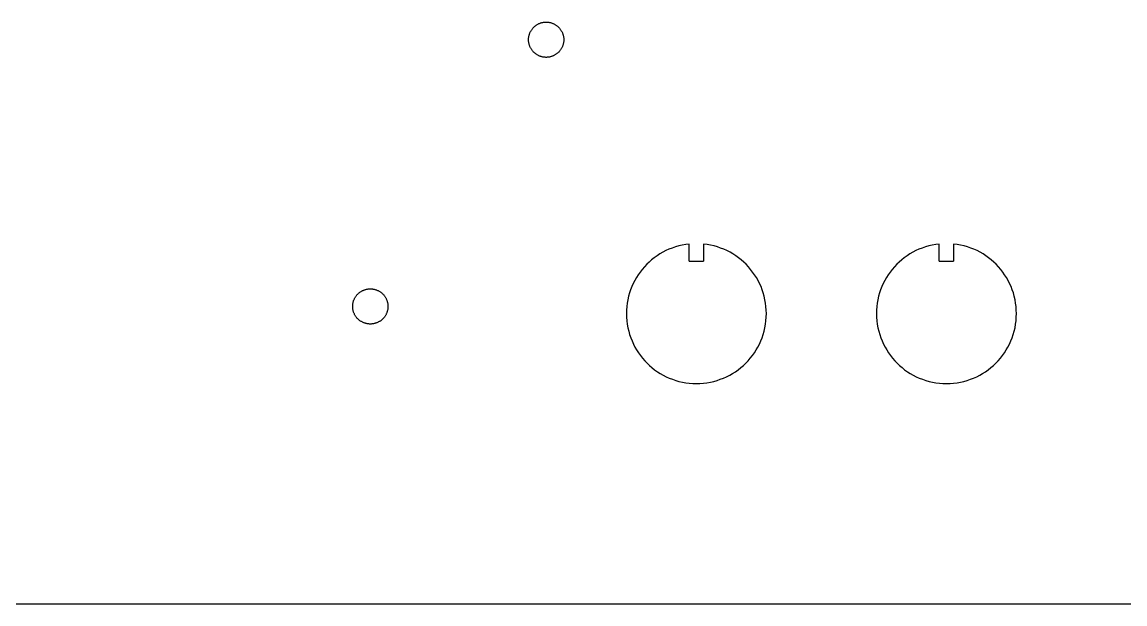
# Model space of a CAD drawing. Extents: x 0 to 453, y 0 to 124.
# Drawn here: x 286.5 to 386.5, y 0.4 to 53.2 of the extents above; entities that cross this region are included whole.
import ezdxf

# ---------------------------------------------------------------- set-up
doc = ezdxf.new("R2010")
doc.units = 0
doc.layers.get('0').update_dxf_attribs({"linetype": 'CONTINUOUS'})

msp = doc.modelspace()

# ---------------------------------------------------------------- linework, layer by layer
at = {"color": 1}
for points in [[(333.19, 52.94), (333.24, 52.96), (333.29, 52.99), (333.34, 53.01), (333.39, 53.03), (333.44, 53.05), (333.49, 53.07), (333.54, 53.09), (333.59, 53.1), (333.64, 53.11), (333.7, 53.12), (333.75, 53.13), (333.8, 53.14), (333.86, 53.15), (333.91, 53.15), (333.96, 53.15), (334.02, 53.15), (334.07, 53.15), (334.12, 53.15), (334.18, 53.14), (334.23, 53.13), (334.28, 53.12), (334.34, 53.11), (334.39, 53.1), (334.44, 53.09), (334.49, 53.07), (334.54, 53.05), (334.59, 53.03), (334.64, 53.01), (334.69, 52.99), (334.74, 52.96), (334.79, 52.94)], [(332.39, 51.55), (332.39, 51.61), (332.4, 51.66), (332.4, 51.72), (332.41, 51.77), (332.41, 51.82), (332.42, 51.88), (332.44, 51.93), (332.45, 51.98), (332.47, 52.03), (332.48, 52.08), (332.5, 52.13), (332.52, 52.18), (332.54, 52.23), (332.57, 52.28), (332.59, 52.33), (332.62, 52.37), (332.65, 52.42), (332.68, 52.46), (332.71, 52.51), (332.74, 52.55), (332.78, 52.59), (332.81, 52.63), (332.85, 52.67), (332.89, 52.71), (332.93, 52.74), (332.97, 52.78), (333.01, 52.81), (333.05, 52.85), (333.1, 52.88), (333.14, 52.91), (333.19, 52.94)], [(334.79, 52.94), (334.84, 52.91), (334.88, 52.88), (334.93, 52.85), (334.97, 52.81), (335.01, 52.78), (335.05, 52.74), (335.09, 52.71), (335.13, 52.67), (335.17, 52.63), (335.21, 52.59), (335.24, 52.55), (335.27, 52.51), (335.3, 52.46), (335.33, 52.42), (335.36, 52.37), (335.39, 52.33), (335.41, 52.28), (335.44, 52.23), (335.46, 52.18), (335.48, 52.13), (335.5, 52.08), (335.51, 52.03), (335.53, 51.98), (335.54, 51.93), (335.56, 51.88), (335.57, 51.82), (335.57, 51.77), (335.58, 51.72), (335.59, 51.66), (335.59, 51.61), (335.59, 51.55)], [(333.19, 50.17), (333.14, 50.2), (333.1, 50.23), (333.05, 50.26), (333.01, 50.29), (332.97, 50.32), (332.93, 50.36), (332.89, 50.4), (332.85, 50.43), (332.81, 50.47), (332.78, 50.51), (332.74, 50.55), (332.71, 50.6), (332.68, 50.64), (332.65, 50.68), (332.62, 50.73), (332.59, 50.78), (332.57, 50.82), (332.54, 50.87), (332.52, 50.92), (332.5, 50.97), (332.48, 51.02), (332.47, 51.07), (332.45, 51.12), (332.44, 51.17), (332.42, 51.23), (332.41, 51.28), (332.41, 51.33), (332.4, 51.39), (332.4, 51.44), (332.39, 51.5), (332.39, 51.55)], [(335.59, 51.55), (335.59, 51.5), (335.59, 51.44), (335.58, 51.39), (335.57, 51.33), (335.57, 51.28), (335.56, 51.23), (335.54, 51.17), (335.53, 51.12), (335.51, 51.07), (335.5, 51.02), (335.48, 50.97), (335.46, 50.92), (335.44, 50.87), (335.41, 50.82), (335.39, 50.78), (335.36, 50.73), (335.33, 50.68), (335.3, 50.64), (335.27, 50.6), (335.24, 50.55), (335.21, 50.51), (335.17, 50.47), (335.13, 50.43), (335.09, 50.4), (335.05, 50.36), (335.01, 50.32), (334.97, 50.29), (334.93, 50.26), (334.88, 50.23), (334.84, 50.2), (334.79, 50.17)], [(334.79, 50.17), (334.74, 50.14), (334.69, 50.12), (334.64, 50.09), (334.59, 50.07), (334.54, 50.05), (334.49, 50.03), (334.44, 50.02), (334.39, 50), (334.34, 49.99), (334.28, 49.98), (334.23, 49.97), (334.18, 49.96), (334.12, 49.96), (334.07, 49.96), (334.02, 49.95), (333.96, 49.95), (333.91, 49.96), (333.86, 49.96), (333.8, 49.96), (333.75, 49.97), (333.7, 49.98), (333.64, 49.99), (333.59, 50), (333.54, 50.02), (333.49, 50.03), (333.44, 50.05), (333.39, 50.07), (333.34, 50.09), (333.29, 50.12), (333.24, 50.14), (333.19, 50.17)], [(346.97, 33.02), (346.65, 32.98), (346.33, 32.92), (346.02, 32.85), (345.72, 32.77), (345.42, 32.66), (345.13, 32.55), (344.85, 32.42), (344.57, 32.28), (344.31, 32.12), (344.05, 31.96), (343.8, 31.78), (343.56, 31.59), (343.33, 31.39), (343.11, 31.18), (342.9, 30.95), (342.7, 30.72), (342.52, 30.48), (342.34, 30.23), (342.18, 29.98), (342.03, 29.71), (341.89, 29.44), (341.76, 29.16), (341.65, 28.87), (341.55, 28.58), (341.47, 28.28), (341.4, 27.97), (341.35, 27.66), (341.31, 27.35), (341.28, 27.03), (341.27, 26.71), (341.28, 26.39)], [(346.97, 31.46), (346.97, 33.02)], [(353.96, 26.39), (353.97, 26.71), (353.96, 27.03), (353.93, 27.35), (353.89, 27.66), (353.84, 27.97), (353.77, 28.28), (353.69, 28.58), (353.59, 28.87), (353.48, 29.16), (353.35, 29.44), (353.21, 29.71), (353.06, 29.98), (352.9, 30.23), (352.72, 30.48), (352.54, 30.72), (352.34, 30.95), (352.13, 31.18), (351.91, 31.39), (351.68, 31.59), (351.44, 31.78), (351.19, 31.96), (350.93, 32.12), (350.67, 32.28), (350.39, 32.42), (350.11, 32.55), (349.82, 32.66), (349.52, 32.77), (349.22, 32.85), (348.91, 32.92), (348.59, 32.98), (348.27, 33.02)], [(348.27, 33.02), (348.27, 31.46)], [(369.65, 33.02), (369.33, 32.98), (369.01, 32.92), (368.7, 32.85), (368.4, 32.77), (368.1, 32.66), (367.81, 32.55), (367.53, 32.42), (367.25, 32.28), (366.99, 32.12), (366.73, 31.96), (366.48, 31.78), (366.24, 31.59), (366.01, 31.39), (365.79, 31.18), (365.59, 30.95), (365.39, 30.72), (365.2, 30.48), (365.02, 30.23), (364.86, 29.98), (364.71, 29.71), (364.57, 29.44), (364.45, 29.16), (364.33, 28.87), (364.24, 28.58), (364.15, 28.28), (364.08, 27.97), (364.03, 27.66), (363.99, 27.35), (363.97, 27.03), (363.96, 26.71), (363.97, 26.39)], [(369.65, 31.46), (369.65, 33.02)], [(376.64, 26.39), (376.65, 26.71), (376.64, 27.03), (376.62, 27.35), (376.58, 27.66), (376.52, 27.97), (376.45, 28.28), (376.37, 28.58), (376.27, 28.87), (376.16, 29.16), (376.03, 29.44), (375.9, 29.71), (375.74, 29.98), (375.58, 30.23), (375.41, 30.48), (375.22, 30.72), (375.02, 30.95), (374.81, 31.18), (374.59, 31.39), (374.36, 31.59), (374.12, 31.78), (373.88, 31.96), (373.62, 32.12), (373.35, 32.28), (373.08, 32.42), (372.79, 32.55), (372.5, 32.66), (372.21, 32.77), (371.9, 32.85), (371.59, 32.92), (371.27, 32.98), (370.95, 33.02)], [(370.95, 33.02), (370.95, 31.46)], [(346.97, 31.46), (348.27, 31.46)], [(369.65, 31.46), (370.95, 31.46)], [(316.44, 27.36), (316.44, 27.42), (316.45, 27.47), (316.45, 27.52), (316.46, 27.58), (316.47, 27.63), (316.48, 27.69), (316.49, 27.74), (316.5, 27.79), (316.52, 27.84), (316.53, 27.89), (316.55, 27.94), (316.57, 27.99), (316.6, 28.04), (316.62, 28.09), (316.64, 28.14), (316.67, 28.18), (316.7, 28.23), (316.73, 28.27), (316.76, 28.32), (316.79, 28.36), (316.83, 28.4), (316.86, 28.44), (316.9, 28.48), (316.94, 28.52), (316.98, 28.55), (317.02, 28.59), (317.06, 28.62), (317.1, 28.66), (317.15, 28.69), (317.2, 28.72), (317.24, 28.74)], [(317.24, 28.74), (317.29, 28.77), (317.34, 28.8), (317.39, 28.82), (317.44, 28.84), (317.49, 28.86), (317.54, 28.88), (317.59, 28.89), (317.64, 28.91), (317.7, 28.92), (317.75, 28.93), (317.8, 28.94), (317.86, 28.95), (317.91, 28.95), (317.96, 28.96), (318.02, 28.96), (318.07, 28.96), (318.12, 28.96), (318.18, 28.95), (318.23, 28.95), (318.28, 28.94), (318.33, 28.93), (318.39, 28.92), (318.44, 28.91), (318.49, 28.89), (318.54, 28.88), (318.59, 28.86), (318.64, 28.84), (318.69, 28.82), (318.74, 28.8), (318.79, 28.77), (318.84, 28.74)], [(318.84, 28.74), (318.89, 28.72), (318.93, 28.69), (318.98, 28.66), (319.02, 28.62), (319.07, 28.59), (319.11, 28.55), (319.15, 28.52), (319.18, 28.48), (319.22, 28.44), (319.26, 28.4), (319.29, 28.36), (319.32, 28.32), (319.36, 28.27), (319.38, 28.23), (319.41, 28.18), (319.44, 28.14), (319.47, 28.09), (319.49, 28.04), (319.51, 27.99), (319.53, 27.94), (319.55, 27.89), (319.57, 27.84), (319.58, 27.79), (319.6, 27.74), (319.61, 27.69), (319.62, 27.63), (319.63, 27.58), (319.63, 27.52), (319.64, 27.47), (319.64, 27.42), (319.64, 27.36)], [(317.24, 25.98), (317.2, 26), (317.15, 26.03), (317.1, 26.07), (317.06, 26.1), (317.02, 26.13), (316.98, 26.17), (316.94, 26.2), (316.9, 26.24), (316.86, 26.28), (316.83, 26.32), (316.79, 26.36), (316.76, 26.4), (316.73, 26.45), (316.7, 26.49), (316.67, 26.54), (316.64, 26.58), (316.62, 26.63), (316.6, 26.68), (316.57, 26.73), (316.55, 26.78), (316.53, 26.83), (316.52, 26.88), (316.5, 26.93), (316.49, 26.98), (316.48, 27.03), (316.47, 27.09), (316.46, 27.14), (316.45, 27.2), (316.45, 27.25), (316.44, 27.3), (316.44, 27.36)], [(319.64, 27.36), (319.64, 27.3), (319.64, 27.25), (319.63, 27.2), (319.63, 27.14), (319.62, 27.09), (319.61, 27.03), (319.6, 26.98), (319.58, 26.93), (319.57, 26.88), (319.55, 26.83), (319.53, 26.78), (319.51, 26.73), (319.49, 26.68), (319.47, 26.63), (319.44, 26.58), (319.41, 26.54), (319.38, 26.49), (319.36, 26.45), (319.32, 26.4), (319.29, 26.36), (319.26, 26.32), (319.22, 26.28), (319.18, 26.24), (319.15, 26.2), (319.11, 26.17), (319.07, 26.13), (319.02, 26.1), (318.98, 26.07), (318.93, 26.03), (318.89, 26), (318.84, 25.98)], [(341.28, 26.39), (341.31, 26.06), (341.35, 25.74), (341.4, 25.43), (341.48, 25.12), (341.56, 24.82), (341.66, 24.52), (341.78, 24.23), (341.9, 23.95), (342.05, 23.68), (342.2, 23.41), (342.36, 23.15), (342.54, 22.91), (342.73, 22.67), (342.93, 22.44), (343.14, 22.22), (343.36, 22.01), (343.59, 21.81), (343.83, 21.62), (344.08, 21.44), (344.34, 21.28), (344.6, 21.13), (344.88, 20.99), (345.16, 20.86), (345.45, 20.75), (345.74, 20.65), (346.04, 20.56), (346.35, 20.49), (346.66, 20.44), (346.97, 20.4), (347.29, 20.37), (347.62, 20.37)], [(347.62, 20.37), (347.94, 20.37), (348.27, 20.4), (348.58, 20.44), (348.89, 20.49), (349.2, 20.56), (349.5, 20.65), (349.79, 20.75), (350.08, 20.86), (350.36, 20.99), (350.64, 21.13), (350.9, 21.28), (351.16, 21.44), (351.41, 21.62), (351.65, 21.81), (351.88, 22.01), (352.1, 22.22), (352.31, 22.44), (352.51, 22.67), (352.7, 22.91), (352.88, 23.15), (353.04, 23.41), (353.19, 23.68), (353.34, 23.95), (353.46, 24.23), (353.58, 24.52), (353.68, 24.82), (353.76, 25.12), (353.84, 25.43), (353.89, 25.74), (353.93, 26.06), (353.96, 26.39)], [(363.97, 26.39), (363.99, 26.06), (364.03, 25.74), (364.09, 25.43), (364.16, 25.12), (364.25, 24.82), (364.35, 24.52), (364.46, 24.23), (364.59, 23.95), (364.73, 23.68), (364.88, 23.41), (365.05, 23.15), (365.22, 22.91), (365.41, 22.67), (365.61, 22.44), (365.82, 22.22), (366.04, 22.01), (366.27, 21.81), (366.51, 21.62), (366.76, 21.44), (367.02, 21.28), (367.29, 21.13), (367.56, 20.99), (367.84, 20.86), (368.13, 20.75), (368.42, 20.65), (368.72, 20.56), (369.03, 20.49), (369.34, 20.44), (369.66, 20.4), (369.98, 20.37), (370.3, 20.37)], [(370.3, 20.37), (370.63, 20.37), (370.95, 20.4), (371.27, 20.44), (371.58, 20.49), (371.88, 20.56), (372.18, 20.65), (372.48, 20.75), (372.77, 20.86), (373.05, 20.99), (373.32, 21.13), (373.58, 21.28), (373.84, 21.44), (374.09, 21.62), (374.33, 21.81), (374.56, 22.01), (374.78, 22.22), (374.99, 22.44), (375.19, 22.67), (375.38, 22.91), (375.56, 23.15), (375.72, 23.41), (375.88, 23.68), (376.02, 23.95), (376.15, 24.23), (376.26, 24.52), (376.36, 24.82), (376.45, 25.12), (376.52, 25.43), (376.57, 25.74), (376.62, 26.06), (376.64, 26.39)], [(318.84, 25.98), (318.79, 25.95), (318.74, 25.92), (318.69, 25.9), (318.64, 25.88), (318.59, 25.86), (318.54, 25.84), (318.49, 25.83), (318.44, 25.81), (318.39, 25.8), (318.33, 25.79), (318.28, 25.78), (318.23, 25.77), (318.18, 25.77), (318.12, 25.76), (318.07, 25.76), (318.02, 25.76), (317.96, 25.76), (317.91, 25.77), (317.86, 25.77), (317.8, 25.78), (317.75, 25.79), (317.7, 25.8), (317.64, 25.81), (317.59, 25.83), (317.54, 25.84), (317.49, 25.86), (317.44, 25.88), (317.39, 25.9), (317.34, 25.92), (317.29, 25.95), (317.24, 25.98)], [(0.28, 0.38), (452.94, 0.38)]]:
    msp.add_lwpolyline(points, dxfattribs=at)
for points in [[(335.59, 51.55)], [(319.64, 27.36)]]:
    msp.add_lwpolyline(points, close=True, dxfattribs=at)

doc.saveas('drawing.dxf')
